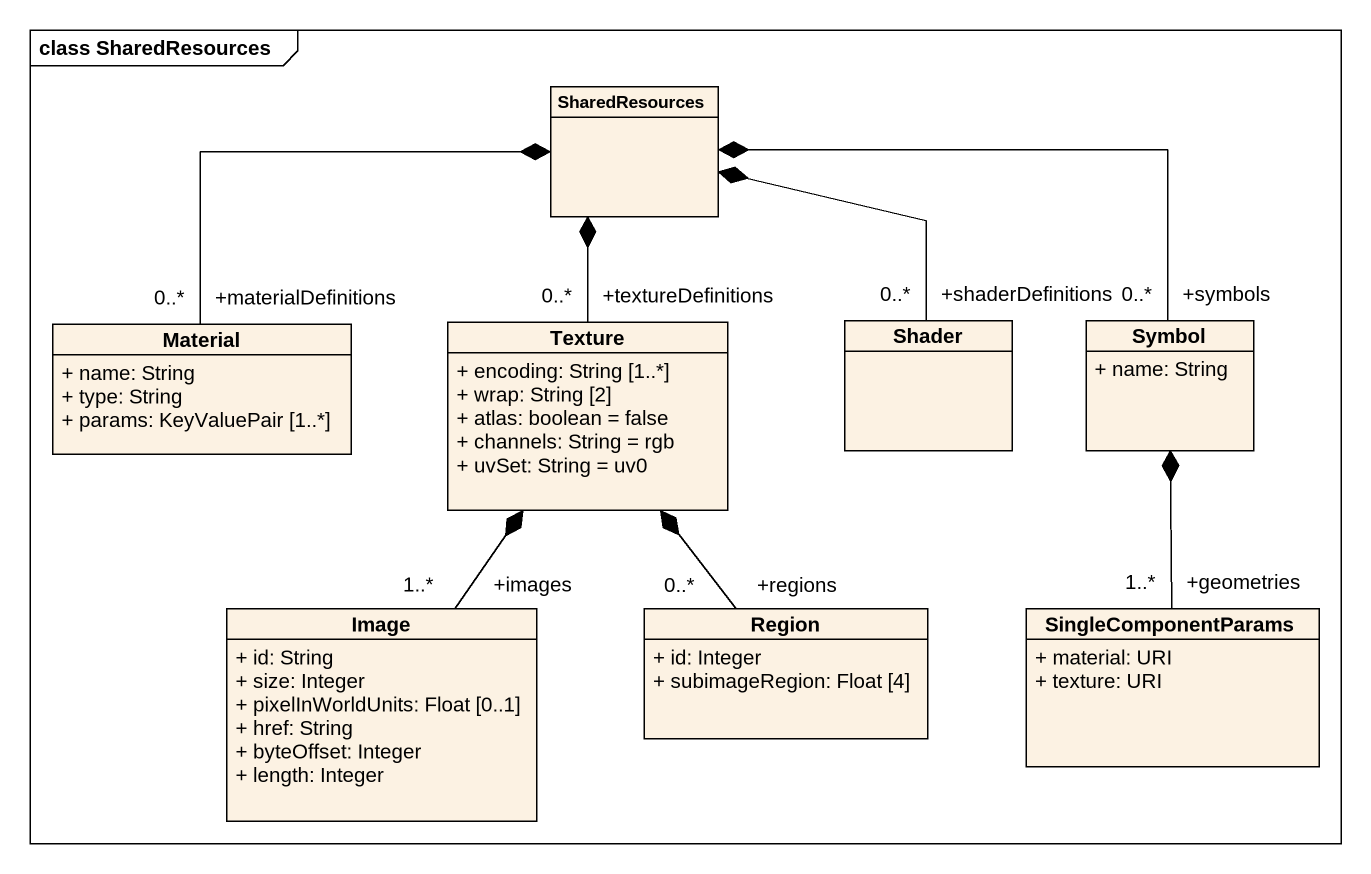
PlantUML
@startuml
mainframe class SharedResources
hide circle
hide empty members
skinparam classAttributeIconSize 0
class SharedResources
class Material {
  + name: String
  + type: String
  + params: KeyValuePair [1..*]
}
class Texture {
  + encoding: String [1..*]
  + wrap: String [2]
  + atlas: boolean = false
  + channels: String = rgb
  + uvSet: String = uv0
}
class Shader
class Symbol {
  + name: String
}
class Image {
  + id: String
  + size: Integer
  + pixelInWorldUnits: Float [0..1]
  + href: String
  + byteOffset: Integer
  + length: Integer
}
class Region {
  + id: Integer
  + subimageRegion: Float [4]
}
class SingleComponentParams {
  + material: URI
  + texture: URI
}
Material "+materialDefinitions\n0..*" -right-* SharedResources
Texture "+textureDefinitions\n0..*" -up-* SharedResources
Shader "+shaderDefinitions\n0..*" -up-* SharedResources
Symbol "+symbols\n0..*" -left-* SharedResources
Image "+images\n1..*" -up-* Texture
Region "+regions\n0..*" -up-* Texture
SingleComponentParams "+geometries\n1..*" -up-* Symbol
@enduml
